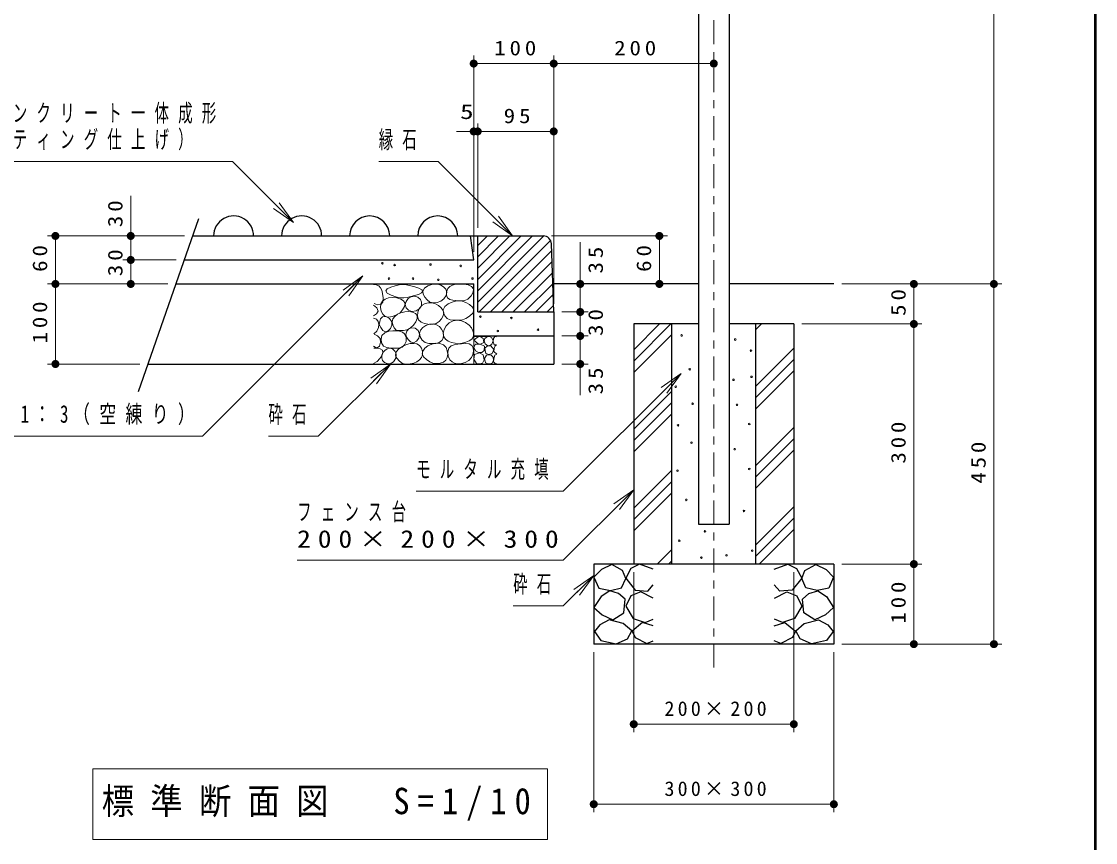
# Model space of a CAD drawing. Units: millimetres on the paper, with parts at other scales. Extents: x -537 to 0, y -5 to 257.
# Drawn here: x -134.2 to 0, y 51.9 to 154.4 of the extents above; entities that cross this region are included whole.
import ezdxf
from ezdxf.enums import TextEntityAlignment as Align

# ---------------------------------------------------------------- set-up
doc = ezdxf.new("R2010")
doc.units = ezdxf.units.MM
doc.linetypes.add('USER2', pattern=[6, 3, -1, 1, -1])
doc.layers.add('1_10', color=7, linetype='Continuous', lineweight=13)
doc.layers.add('LY_5', color=7, linetype='Continuous', lineweight=13)
doc.styles.add('ＭＳ ゴシック', font='')
doc.styles.get('ＭＳ ゴシック').set_extended_font_data('MS Gothic')

# ---------------------------------------------------------------- blocks, each defined once
blk = doc.blocks.new('filled_dot')
at = {"color": 0, "linetype": 'Continuous', "lineweight": -2, "const_width": 1.25}
blk.add_lwpolyline([(-0.625, 0, 1), (0.625, 0, 1)], format="xyb", close=True, dxfattribs=at)

msp = doc.modelspace()

# ---------------------------------------------------------------- linework, layer by layer
at = {"layer": '1_10'}
for p, q in [((-12.696, 196.655), (-12.696, 121.655)), ((-77.696, 128.655), (-77.696, 150.189)), ((-77.696, 149.189), (-67.696, 149.189)), ((-67.696, 119.154), (-67.696, 150.189)), ((-67.696, 119.154), (-67.696, 150.189)), ((-67.696, 149.189), (-47.696, 149.189)), ((-77.696, 125.654), (-77.696, 141.714)), ((-77.196, 128.655), (-77.196, 141.714)), ((-67.696, 119.154), (-67.696, 141.714)), ((-79.831, 140.714), (-74.196, 140.714)), ((-77.196, 140.714), (-67.696, 140.714)), ((-120.549, 124.654), (-120.549, 132.674)), ((-101.989, 131.795), (-100.225, 129.317)), ((-100.225, 129.317), (-102.698, 131.089)), ((-100.225, 129.317), (-102.344, 131.442)), ((-72.849, 127.655), (-75.324, 129.422)), ((-72.849, 127.655), (-74.971, 129.776)), ((-74.617, 130.129), (-72.849, 127.655)), ((-113.836, 127.655), (-130.961, 127.655)), ((-129.961, 121.654), (-129.961, 127.655)), ((-77.196, 120.794), (-70.335, 127.655)), ((-77.196, 122.208), (-71.75, 127.655)), ((-77.196, 123.623), (-73.164, 127.655)), ((-77.196, 125.037), (-74.578, 127.655)), ((-77.196, 126.451), (-75.992, 127.655)), ((-77.196, 119.38), (-68.924, 127.652)), ((-67.996, 127.655), (-53.496, 127.655)), ((-54.496, 127.655), (-54.496, 121.655)), ((-77.007, 118.154), (-68.088, 127.074)), ((-64.386, 126.88), (-64.386, 118.154)), ((-75.593, 118.154), (-67.965, 125.782)), ((-114.883, 124.654), (-121.549, 124.654)), ((-120.549, 121.654), (-120.549, 124.654)), ((-74.179, 118.154), (-67.917, 124.416)), ((-94.005, 120.888), (-91.529, 122.655)), ((-91.529, 122.655), (-93.651, 120.534)), ((-91.529, 122.655), (-93.298, 120.18)), ((-72.764, 118.154), (-67.869, 123.05)), ((-115.93, 121.654), (-130.961, 121.654)), ((-129.961, 111.654), (-129.961, 121.654)), ((-77.696, 121.654), (-90.196, 121.654)), ((-77.696, 121.654), (-77.696, 111.654)), ((-71.35, 118.154), (-67.82, 121.684)), ((-31.696, 121.655), (-11.696, 121.655)), ((-22.696, 121.655), (-22.696, 116.655)), ((-12.696, 121.655), (-12.696, 76.655)), ((-69.936, 118.154), (-67.772, 120.318)), ((-68.522, 118.154), (-67.724, 118.952)), ((-66.696, 118.154), (-63.386, 118.154)), ((-66.696, 118.154), (-63.386, 118.154)), ((-64.386, 118.154), (-64.386, 115.154)), ((-57.696, 112.01), (-53.051, 116.655)), ((-57.696, 113.424), (-54.465, 116.655)), ((-42.446, 115.946), (-41.737, 116.655)), ((-36.696, 116.655), (-21.696, 116.655)), ((-22.696, 116.655), (-22.696, 86.655)), ((-77.696, 115.104), (-75.971, 115.104)), ((-77.696, 115.104), (-77.696, 111.654)), ((-66.696, 115.154), (-63.386, 115.154)), ((-64.386, 115.154), (-64.386, 107.781)), ((-57.696, 110.596), (-52.946, 115.346)), ((-42.446, 108.875), (-37.696, 113.625)), ((-119.422, 111.654), (-130.961, 111.654)), ((-90.565, 109.891), (-88.087, 111.654)), ((-88.087, 111.654), (-90.212, 109.537)), ((-77.696, 111.654), (-90.196, 111.654)), ((-88.087, 111.654), (-89.859, 109.183)), ((-77.696, 111.654), (-75.971, 111.654)), ((-66.696, 111.654), (-63.386, 111.654)), ((-42.446, 107.461), (-37.696, 112.211)), ((-54.266, 108.702), (-51.791, 110.47)), ((-51.791, 110.47), (-53.912, 108.349)), ((-51.791, 110.47), (-53.559, 107.995)), ((-42.446, 106.047), (-37.696, 110.797)), ((-57.696, 103.525), (-52.946, 108.275)), ((-57.696, 102.11), (-52.946, 106.86)), ((-57.696, 100.696), (-52.946, 105.446)), ((-42.446, 98.976), (-37.696, 103.726)), ((-42.446, 97.561), (-37.696, 102.311)), ((-42.446, 96.147), (-37.696, 100.897)), ((-57.696, 93.625), (-52.946, 98.375)), ((-57.696, 92.211), (-52.946, 96.961)), ((-60.171, 94.171), (-57.696, 95.939)), ((-57.696, 95.939), (-59.817, 93.818)), ((-57.696, 95.939), (-59.464, 93.464)), ((-57.696, 90.797), (-52.946, 95.547)), ((-42.446, 89.076), (-37.696, 93.826)), ((-42.446, 87.662), (-37.696, 92.412)), ((-42.039, 86.655), (-37.696, 90.998)), ((-54.767, 86.655), (-52.946, 88.476)), ((-53.353, 86.655), (-52.946, 87.061)), ((-31.696, 86.655), (-21.696, 86.655)), ((-22.696, 86.655), (-22.696, 76.655)), ((-65.171, 83.463), (-62.696, 85.23)), ((-62.696, 85.23), (-64.817, 83.109)), ((-62.696, 85.23), (-64.464, 82.756)), ((-57.696, 85.655), (-57.696, 65.655)), ((-37.696, 85.655), (-37.696, 65.655)), ((-31.696, 76.655), (-11.696, 76.655)), ((-62.696, 75.655), (-62.696, 55.655)), ((-32.696, 75.655), (-32.696, 55.655)), ((-37.696, 66.655), (-57.696, 66.655)), ((-125.265, 61.055), (-125.265, 52.255)), ((-68.465, 61.055), (-125.265, 61.055)), ((-68.465, 52.255), (-68.465, 61.055)), ((-32.696, 56.655), (-62.696, 56.655)), ((-125.265, 52.255), (-68.465, 52.255))]:
    msp.add_line(p, q, dxfattribs=at)
at = {"layer": '1_10', "lineweight": 25}
for p, q in [((-49.596, 166.612), (-49.596, 91.655)), ((-45.796, 166.612), (-45.796, 91.655)), ((-112.085, 129.805), (-119.631, 108.192)), ((-112.836, 127.655), (-68.996, 127.655)), ((-77.696, 124.654), (-78.096, 127.654)), ((-77.196, 118.154), (-77.196, 127.655)), ((-67.696, 118.154), (-67.996, 126.654)), ((-113.883, 124.654), (-77.696, 124.654)), ((-114.93, 121.654), (-77.696, 121.654)), ((-77.696, 115.154), (-77.696, 121.654)), ((-49.596, 121.655), (-67.819, 121.655)), ((-32.696, 121.655), (-45.796, 121.655)), ((-77.196, 118.154), (-67.696, 118.154)), ((-67.696, 118.154), (-67.696, 111.654)), ((-57.696, 116.655), (-57.696, 86.655)), ((-49.596, 116.655), (-57.696, 116.655)), ((-52.946, 86.655), (-52.946, 116.655)), ((-37.696, 116.655), (-45.796, 116.655)), ((-42.446, 86.655), (-42.446, 116.655)), ((-37.696, 116.655), (-37.696, 86.655)), ((-77.696, 115.154), (-67.696, 115.154)), ((-118.422, 111.654), (-67.696, 111.654)), ((-49.596, 91.655), (-45.796, 91.655)), ((-32.696, 86.655), (-62.696, 86.655)), ((-62.696, 86.655), (-62.696, 76.655)), ((-32.696, 86.655), (-32.696, 76.655)), ((-32.696, 76.655), (-62.696, 76.655))]:
    msp.add_line(p, q, dxfattribs=at)
at = {"layer": '1_10', "linetype": 'USER2'}
msp.add_line((-47.696, 166.612), (-47.696, 73.723), dxfattribs=at)
at = {"layer": '1_10'}
for points in [[(-100.225, 129.317), (-107.824, 136.938), (-150.037, 136.938)], [(-72.849, 127.655), (-82.133, 136.938), (-89.563, 136.938)], [(-91.529, 122.655), (-111.574, 102.622), (-150.672, 102.622)], [(-90.144, 119.211), (-89.697, 119.066), (-89.286, 119.081), (-89.058, 119.389), (-89.026, 119.906), (-89.104, 120.484), (-89.193, 120.867), (-89.329, 121.185), (-89.546, 121.419), (-89.865, 121.558), (-90.222, 121.601)], [(-90.222, 117.678), (-89.853, 117.933), (-89.65, 118.275), (-89.819, 118.677), (-90.196, 119.003)], [(-90.17, 115.417), (-89.804, 115.751), (-89.572, 116.196), (-89.533, 116.581), (-89.618, 116.952), (-89.832, 117.236), (-90.222, 117.392)], [(-90.222, 113.884), (-89.993, 113.739), (-89.754, 113.676), (-89.462, 113.897), (-89.327, 114.364), (-89.39, 114.845), (-89.696, 115.183), (-90.118, 115.365)], [(-74.849, 115.054), (-75.051, 115.099), (-75.22, 114.846), (-75.248, 114.429), (-75.119, 114.058), (-74.832, 114.041)], [(-90.196, 111.701), (-89.778, 111.952), (-89.416, 112.325), (-89.191, 112.684), (-89.061, 113.056), (-89.104, 113.364), (-89.37, 113.55), (-89.767, 113.625), (-90.17, 113.624)], [(-74.826, 112.883), (-75.04, 112.776), (-75.186, 112.315), (-75.209, 111.916), (-75.012, 111.73), (-74.821, 111.669)], [(-74.832, 114.047), (-75.029, 113.935), (-75.136, 113.603), (-75.169, 113.198), (-74.826, 112.883)], [(-88.087, 111.654), (-97.149, 102.622), (-103.345, 102.622)], [(-51.791, 110.47), (-66.506, 95.755), (-84.887, 95.755)], [(-57.696, 95.939), (-66.506, 87.128), (-99.76, 87.128)], [(-62.696, 85.23), (-66.506, 81.42), (-72.76, 81.42)]]:
    msp.add_lwpolyline(points, dxfattribs=at)
for points in [[(-85.549, 120.088), (-85.093, 120.199), (-84.608, 120.354), (-84.217, 120.538), (-84.042, 120.738), (-84.171, 120.942), (-84.537, 121.135), (-85.033, 121.305), (-85.549, 121.439), (-86.081, 121.54), (-86.548, 121.571), (-87.01, 121.529), (-87.524, 121.413), (-88.044, 121.247), (-88.488, 121.034), (-88.694, 120.79), (-88.509, 120.502), (-88.019, 120.237), (-87.42, 120.036), (-86.898, 119.937), (-86.43, 119.921), (-85.989, 119.976)], [(-83.185, 119.361), (-82.725, 119.296), (-82.258, 119.328), (-81.808, 119.491), (-81.41, 119.795), (-81.132, 120.197), (-81.054, 120.634), (-81.187, 120.988), (-81.46, 121.293), (-81.808, 121.517), (-82.165, 121.635), (-82.537, 121.658), (-82.925, 121.595), (-83.415, 121.411), (-83.824, 121.127), (-84.042, 120.764), (-84.011, 120.395), (-83.812, 120.015), (-83.513, 119.659)], [(-79.937, 119.595), (-79.557, 119.535), (-79.17, 119.53), (-78.79, 119.603), (-78.43, 119.776), (-78.03, 120.153), (-77.768, 120.616), (-77.728, 121.05), (-77.955, 121.355), (-78.386, 121.542), (-78.937, 121.633), (-79.521, 121.647), (-79.961, 121.613), (-80.352, 121.521), (-80.678, 121.349), (-80.924, 121.076), (-81.075, 120.685), (-81.093, 120.263), (-80.95, 119.906), (-80.672, 119.706), (-80.309, 119.612)], [(-86.901, 118.061), (-86.589, 118.423), (-86.345, 118.835), (-86.277, 119.231), (-86.452, 119.546), (-86.82, 119.776), (-87.306, 119.916), (-87.836, 119.958), (-88.325, 119.903), (-88.753, 119.75), (-89.086, 119.5), (-89.291, 119.153), (-89.346, 118.725), (-89.265, 118.274), (-89.066, 117.873), (-88.772, 117.594), (-88.332, 117.489), (-87.839, 117.58), (-87.344, 117.795)], [(-84.328, 119.724), (-84.674, 120), (-85.082, 120.14), (-85.491, 120.065), (-85.871, 119.823), (-86.148, 119.473), (-86.251, 119.075), (-86.133, 118.691), (-85.841, 118.383), (-85.445, 118.217), (-84.905, 118.278), (-84.444, 118.578), (-84.198, 119.023), (-84.209, 119.38)], [(-79.885, 117.123), (-79.487, 117.123), (-79.092, 117.188), (-78.689, 117.331), (-78.202, 117.617), (-77.821, 117.988), (-77.676, 118.396), (-77.839, 118.774), (-78.217, 119.106), (-78.689, 119.358), (-79.124, 119.495), (-79.549, 119.541), (-79.972, 119.502), (-80.404, 119.384), (-80.902, 119.156), (-81.311, 118.835), (-81.522, 118.422), (-81.488, 118.037), (-81.3, 117.66), (-81.002, 117.357), (-80.652, 117.183), (-80.27, 117.113)], [(-87.394, 115.879), (-86.941, 115.827), (-86.482, 115.839), (-86.032, 115.943), (-85.601, 116.165), (-85.224, 116.499), (-84.926, 116.906), (-84.758, 117.325), (-84.77, 117.698), (-84.976, 117.96), (-85.334, 118.127), (-85.792, 118.2), (-86.297, 118.177), (-86.797, 118.061), (-87.225, 117.865), (-87.569, 117.598), (-87.801, 117.278), (-87.888, 116.918), (-87.82, 116.55), (-87.639, 116.193)], [(-83.419, 116.632), (-83.071, 116.602), (-82.721, 116.63), (-82.379, 116.736), (-82.011, 116.966), (-81.706, 117.284), (-81.503, 117.653), (-81.444, 118.035), (-81.546, 118.381), (-81.778, 118.692), (-82.103, 118.953), (-82.483, 119.153), (-82.915, 119.283), (-83.346, 119.314), (-83.755, 119.231), (-84.12, 119.023), (-84.46, 118.625), (-84.675, 118.128), (-84.73, 117.617), (-84.588, 117.178), (-84.278, 116.9), (-83.86, 116.726)], [(-89.499, 116.606), (-89.298, 116.206), (-89.036, 115.843), (-88.72, 115.671), (-88.392, 115.78), (-88.098, 116.091), (-87.913, 116.511), (-87.914, 116.944), (-88.207, 117.358), (-88.671, 117.583), (-89.109, 117.542), (-89.323, 117.306), (-89.442, 116.964)], [(-79.573, 114.19), (-79.14, 114.25), (-78.688, 114.364), (-78.269, 114.535), (-77.932, 114.77), (-77.728, 115.073), (-77.691, 115.418), (-77.787, 115.794), (-77.99, 116.166), (-78.274, 116.502), (-78.722, 116.839), (-79.226, 117.045), (-79.753, 117.112), (-80.27, 117.03), (-80.742, 116.788), (-81.116, 116.417), (-81.383, 115.96), (-81.505, 115.481), (-81.444, 115.047), (-81.222, 114.745), (-80.878, 114.517), (-80.457, 114.355), (-80.007, 114.249)], [(-87.784, 115.801), (-88.308, 115.739), (-88.807, 115.565), (-89.161, 115.229), (-89.275, 114.777), (-89.198, 114.291), (-88.953, 113.904), (-88.546, 113.706), (-88.044, 113.644), (-87.546, 113.621), (-87.065, 113.65), (-86.645, 113.773), (-86.329, 114.034), (-86.152, 114.471), (-86.148, 114.974), (-86.329, 115.411), (-86.613, 115.644), (-86.982, 115.77), (-87.388, 115.814)], [(-86.121, 115.073), (-85.878, 114.731), (-85.577, 114.44), (-85.238, 114.32), (-84.847, 114.49), (-84.548, 114.893), (-84.458, 115.385), (-84.644, 115.823), (-85.022, 116.121), (-85.471, 116.191), (-85.814, 116.035), (-86.066, 115.741), (-86.173, 115.385)], [(-82.873, 114.216), (-82.437, 114.23), (-82.012, 114.343), (-81.678, 114.579), (-81.517, 114.883), (-81.467, 115.246), (-81.522, 115.619), (-81.701, 116.011), (-81.984, 116.33), (-82.348, 116.554), (-82.769, 116.658), (-83.223, 116.627), (-83.665, 116.475), (-84.05, 116.224), (-84.329, 115.896), (-84.458, 115.515), (-84.388, 115.062), (-84.134, 114.647), (-83.756, 114.346), (-83.323, 114.214)], [(-86.597, 111.721), (-86.127, 111.646), (-85.647, 111.659), (-85.168, 111.773), (-84.798, 111.941), (-84.47, 112.174), (-84.217, 112.466), (-84.076, 112.813), (-84.077, 113.226), (-84.217, 113.628), (-84.466, 113.956), (-84.798, 114.158), (-85.19, 114.235), (-85.623, 114.206), (-86.077, 114.086), (-86.605, 113.85), (-87.061, 113.535), (-87.368, 113.165), (-87.454, 112.761), (-87.294, 112.374), (-86.974, 112.016)], [(-82.713, 111.721), (-82.297, 111.713), (-81.872, 111.765), (-81.485, 111.899), (-81.18, 112.137), (-80.999, 112.48), (-80.937, 112.89), (-80.991, 113.313), (-81.154, 113.696), (-81.488, 114.042), (-81.935, 114.236), (-82.453, 114.268), (-82.946, 114.152), (-83.41, 113.926), (-83.795, 113.623), (-84.047, 113.275), (-84.116, 112.916), (-83.952, 112.551), (-83.604, 112.223), (-83.161, 111.942)], [(-79.733, 111.669), (-79.237, 111.722), (-78.745, 111.85), (-78.306, 112.082), (-77.966, 112.449), (-77.796, 112.841), (-77.728, 113.271), (-77.773, 113.673), (-77.94, 113.982), (-78.273, 114.164), (-78.716, 114.212), (-79.213, 114.19), (-79.699, 114.147), (-80.149, 114.065), (-80.527, 113.909), (-80.798, 113.644), (-80.944, 113.176), (-80.898, 112.638), (-80.668, 112.163), (-80.401, 111.924), (-80.078, 111.765)], [(-77.105, 113.079), (-77.465, 113.28), (-77.687, 113.759), (-77.479, 114.154), (-76.89, 114.154), (-76.342, 113.904), (-76.37, 113.35), (-76.682, 113.086)], [(-77.124, 114.193), (-77.416, 114.418), (-77.675, 114.643), (-77.253, 114.958), (-76.983, 115.099), (-76.882, 115.099), (-76.5, 114.84), (-76.449, 114.323), (-76.854, 114.154)], [(-76.398, 114.545), (-76.324, 114.833), (-75.985, 115.076), (-75.725, 115.093), (-75.419, 114.912), (-75.267, 114.539), (-75.436, 114.121), (-75.663, 113.962), (-75.94, 113.945), (-76.273, 114.166)], [(-89.057, 113.098), (-89.156, 112.76), (-89.179, 112.407), (-89.083, 112.085), (-88.844, 111.838), (-88.509, 111.699), (-88.148, 111.695), (-87.706, 111.945), (-87.428, 112.396), (-87.394, 112.916), (-87.564, 113.276), (-87.854, 113.539), (-88.2, 113.644), (-88.522, 113.563), (-88.814, 113.359)], [(-76.971, 111.663), (-77.345, 111.698), (-77.678, 112.245), (-77.588, 112.862), (-76.978, 113.063), (-76.493, 112.814), (-76.368, 112.155), (-76.604, 111.774)], [(-76.081, 112.752), (-75.566, 112.803), (-75.267, 112.52), (-75.227, 112.13), (-75.385, 111.779), (-75.696, 111.661), (-75.889, 111.666), (-76.217, 111.802), (-76.341, 112.356)], [(-76.024, 113.883), (-75.561, 113.923), (-75.171, 113.47), (-75.385, 112.95), (-75.787, 112.843), (-76.188, 112.956), (-76.273, 113.329), (-76.285, 113.623)]]:
    msp.add_lwpolyline(points, close=True, dxfattribs=at)
at = {"layer": '1_10', "lineweight": 25}
for points in [[(-60.451, 86.595), (-61.718, 85.993), (-62.669, 85.042), (-62.067, 83.648), (-60.609, 83.363), (-59.215, 83.68), (-58.708, 84.852), (-59.088, 85.866)], [(-34.941, 86.595), (-33.673, 85.993), (-32.723, 85.042), (-33.325, 83.648), (-34.782, 83.363), (-36.176, 83.68), (-36.683, 84.852), (-36.303, 85.866)], [(-60.704, 83.3), (-61.782, 82.602), (-62.669, 81.24), (-61.655, 80.321), (-60.324, 79.687), (-58.93, 80.575), (-58.772, 82.254), (-59.587, 82.979)], [(-34.687, 83.3), (-33.61, 82.602), (-32.723, 81.24), (-33.737, 80.321), (-35.067, 79.687), (-36.461, 80.575), (-36.62, 82.254), (-35.804, 82.979)], [(-60.786, 79.706), (-61.924, 79.068), (-62.599, 78.223), (-61.793, 77.091), (-59.907, 76.684), (-58.476, 77.323), (-57.929, 78.333), (-59.007, 79.244)], [(-34.605, 79.706), (-33.468, 79.068), (-32.792, 78.223), (-33.599, 77.091), (-35.484, 76.684), (-36.916, 77.323), (-37.462, 78.333), (-36.384, 79.244)]]:
    msp.add_lwpolyline(points, close=True, dxfattribs=at)
for points in [[(-55.255, 86.024), (-56.966, 86.658), (-58.043, 86.119), (-58.677, 84.915), (-57.504, 83.395), (-55.952, 83.268), (-55.255, 84.06)], [(-40.137, 86.024), (-38.426, 86.658), (-37.349, 86.119), (-36.715, 84.915), (-37.887, 83.395), (-39.44, 83.268), (-40.137, 84.06)], [(-55.286, 82.412), (-56.807, 83.204), (-58.075, 82.698), (-58.677, 81.398), (-57.789, 79.846), (-56.268, 79.371), (-55.286, 79.783)], [(-40.105, 82.412), (-38.584, 83.204), (-37.317, 82.698), (-36.715, 81.398), (-37.602, 79.846), (-39.123, 79.371), (-40.105, 79.783)], [(-55.255, 78.959), (-56.585, 79.371), (-57.884, 78.262), (-57.536, 77.47), (-56.078, 76.741), (-55.255, 77.058)], [(-40.137, 78.959), (-38.806, 79.371), (-37.507, 78.262), (-37.856, 77.47), (-39.313, 76.741), (-40.137, 77.058)]]:
    msp.add_lwpolyline(points, dxfattribs=at)
at = {"layer": '1_10'}
for centre in [(-89.101, 124.242), (-87.572, 124.024), (-83.093, 124.079), (-79.324, 123.915), (-88.282, 122.331), (-85.278, 122.331), (-82.11, 122.167), (-77.849, 122.331), (-76.866, 117.579), (-72.988, 117.415), (-74.681, 115.776), (-69.656, 115.94), (-51.721, 115.221), (-45.019, 114.711), (-43.052, 113.327), (-50.701, 110.995), (-42.979, 110.048), (-52.45, 108.81), (-45.237, 109.684), (-50.337, 106.697), (-44.8, 106.551), (-52.159, 104.001), (-43.27, 104.147), (-50.483, 101.815), (-45.092, 101.014), (-52.231, 98.318), (-43.27, 98.537), (-51.139, 94.676), (-43.926, 93.291), (-48.807, 90.741), (-52.013, 89.576), (-49.244, 87.463), (-46.112, 87.754), (-42.906, 88.337)]:
    msp.add_circle(centre, 0.1, dxfattribs=at)
at = {"layer": '1_10', "lineweight": 25}
for centre, radius, start, end in [((-107.696, 127.655), 2.5, 359.09467, 179.99984), ((-99.196, 127.655), 2.5, 359.09467, 179.99984), ((-90.696, 127.655), 2.5, 0.00002, 179.99998), ((-82.196, 127.655), 2.5, 0.00002, 179.99998), ((-68.996, 126.655), 1, 0.00002, 90)]:
    msp.add_arc(centre, radius, start, end, dxfattribs=at)
at = {"layer": 'LY_5', "lineweight": 50}
msp.add_line((0, 0), (0, 257), dxfattribs=at)

# ---------------------------------------------------------------- block references
at = {"layer": '1_10', "xscale": 0.4, "yscale": 0.4}
for p in [(-77.696, 149.189), (-67.696, 149.189), (-77.196, 140.714), (-77.196, 140.714), (-57.696, 66.655), (-62.696, 56.655)]:
    msp.add_blockref('filled_dot', p, dxfattribs=at)
for p, rotation in [((-67.696, 149.189), 180), ((-47.696, 149.189), 180), ((-77.696, 140.714), 180), ((-67.696, 140.714), 180), ((-129.961, 127.655), 270), ((-120.549, 127.655), 270), ((-54.496, 127.655), 270), ((-120.549, 124.654), 90), ((-120.549, 124.654), 270), ((-129.961, 121.654), 90), ((-129.961, 121.654), 270), ((-120.549, 121.654), 90), ((-64.386, 121.655), 270), ((-54.496, 121.655), 90), ((-22.696, 121.655), 270), ((-12.696, 121.655), 90), ((-12.696, 121.655), 270), ((-64.386, 118.154), 270), ((-64.386, 118.154), 90), ((-22.696, 116.655), 90), ((-22.696, 116.655), 270), ((-64.386, 115.154), 90), ((-64.386, 115.154), 270), ((-129.961, 111.654), 90), ((-64.386, 111.654), 90), ((-22.696, 86.655), 90), ((-22.696, 86.655), 270), ((-22.696, 76.655), 90), ((-12.696, 76.655), 90), ((-37.696, 66.655), 180), ((-32.696, 56.655), 180)]:
    msp.add_blockref('filled_dot', p, dxfattribs=dict(at, rotation=rotation))

# ---------------------------------------------------------------- texts
at = {"layer": '1_10', "style": 'ＭＳ ゴシック', "width": 1.35}
msp.add_text('5', height=1.833, dxfattribs=at).set_placement((-78.556, 141.714), align=Align.BOTTOM_CENTER)
at = {"layer": '1_10', "style": 'ＭＳ ゴシック'}
for s, insert, char_height, attachment_point in [('\\T1.33;\\W1.15;100', (-72.267, 150.189), 1.833, 8), ('\\T1.33;\\W1.15;200', (-57.279, 150.189), 1.833, 8), ('\\T1.64;\\W0.6;歩道板：コンクリート一体成形', (-150.037, 142.888), 2.199, 4), ('\\T1.34;\\W1.15;95', (-72.029, 141.714), 1.833, 8), ('\\T1.64;\\W0.6;（表面コーティング仕上げ）', (-150.037, 139.588), 2.199, 4), ('\\T1.64;\\W0.6;縁石', (-89.563, 139.588), 2.199, 4), ('\\T1.56;\\W0.7;モルタル\u30001：3（空練り）', (-150.672, 105.272), 2.199, 4), ('\\T1.64;\\W0.6;砕石', (-103.345, 105.272), 2.199, 4), ('\\T1.64;\\W0.6;モルタル充填', (-84.887, 98.405), 2.199, 4), ('\\T1.64;\\W0.6;フェンス台', (-99.76, 93.078), 2.199, 4), ('\\T1.5;\\W1.15;200×200×300', (-99.76, 89.778), 2.199, 4), ('\\T1.64;\\W0.6;砕石', (-72.76, 84.07), 2.199, 4), ('\\T1.32;200×200', (-47.276, 67.655), 1.833, 8), ('\\T1.5;\\W0.9;標準断面図\u3000S=1/10', (-96.865, 56.655), 3.299, 5), ('\\T1.32;300×300', (-47.276, 57.655), 1.833, 8)]:
    msp.add_mtext(s, dxfattribs=dict(at, insert=insert, char_height=char_height, attachment_point=attachment_point))
at = {"layer": '1_10', "char_height": 1.833, "rotation": 90, "style": 'ＭＳ ゴシック'}
for s, insert, attachment_point in [('\\T1.34;\\W1.15;30', (-121.549, 130.674), 8), ('\\T1.34;\\W1.15;60', (-130.961, 125.082), 8), ('\\T1.34;\\W1.15;60', (-55.496, 125.082), 8), ('\\T1.34;\\W1.15;30', (-121.549, 124.549), 8), ('\\T1.34;\\W1.15;35', (-63.386, 124.88), 2), ('\\T1.34;\\W1.15;50', (-23.696, 119.582), 8), ('\\T1.33;\\W1.15;100', (-130.961, 117.083), 8), ('\\T1.34;\\W1.15;30', (-63.386, 117.082), 2), ('\\T1.34;\\W1.15;35', (-63.386, 109.781), 2), ('\\T1.33;\\W1.15;300', (-23.696, 102.071), 8), ('\\T1.33;\\W1.15;450', (-13.696, 99.57), 8), ('\\T1.33;\\W1.15;100', (-23.696, 82.083), 8)]:
    msp.add_mtext(s, dxfattribs=dict(at, insert=insert, attachment_point=attachment_point))

doc.saveas('drawing.dxf')
